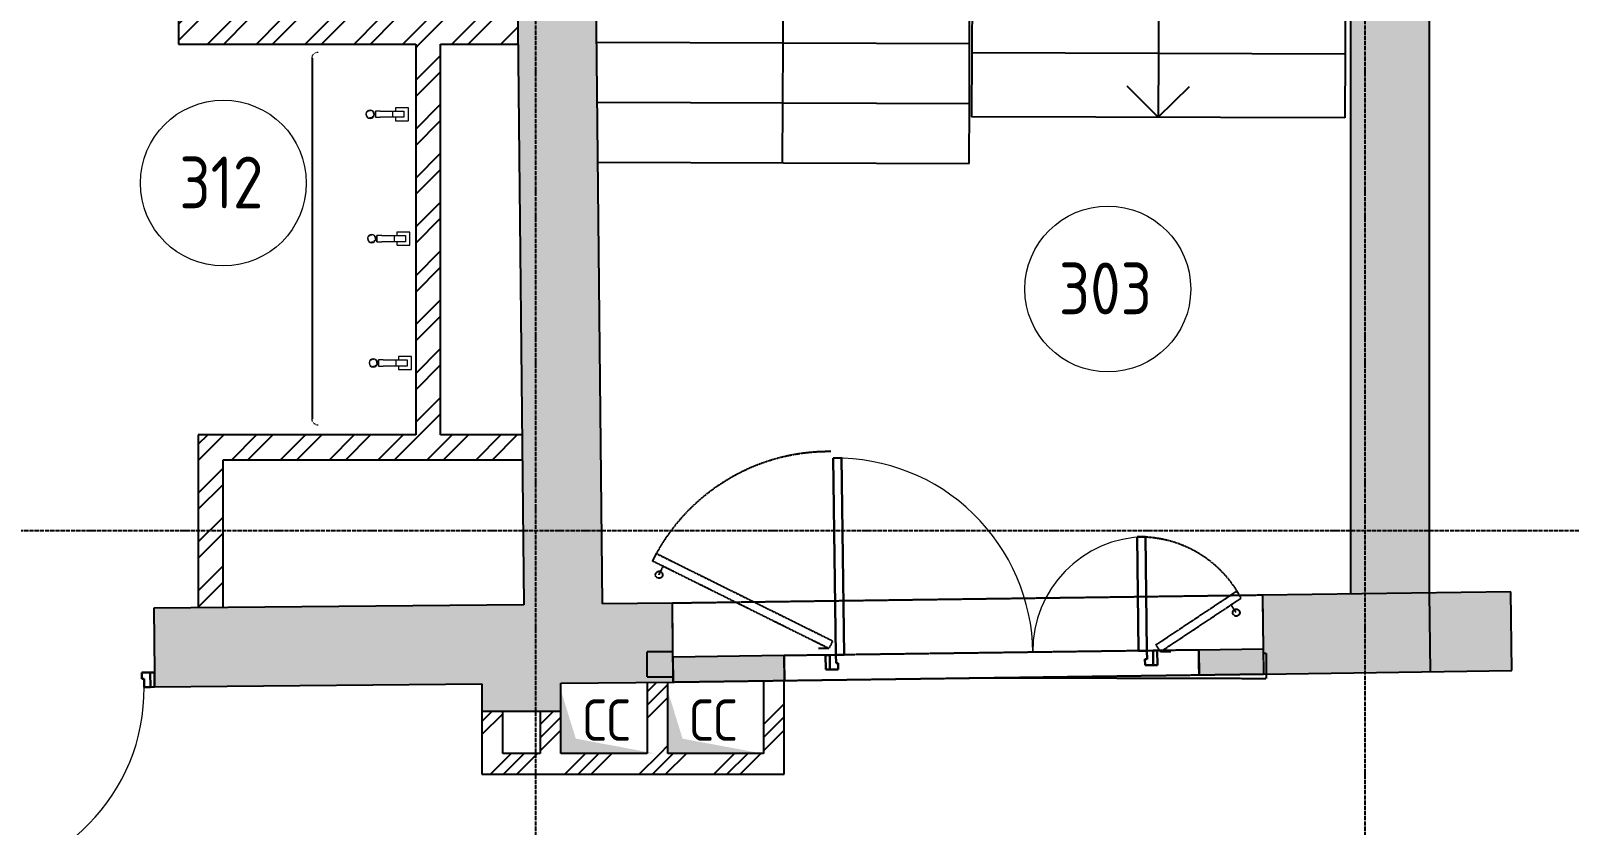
# Model space of a CAD drawing. Header units: millimetres. Extents: x -99936 to 523262, y -63190 to 327013.
# Drawn here: x 255951 to 263372, y 11984 to 15818 of the extents above; entities that cross this region are included whole.
import ezdxf

# ---------------------------------------------------------------- set-up
doc = ezdxf.new("R2010")
doc.units = ezdxf.units.MM
for name, pattern in [('ADSK_Линия сетки', [25, 20, -2.5, 0, -2.5]), ('ADSK_Сверху', [4.5, 3, -1.5]), ('ADSK_Снесено', [4.5, 3, -1.5]), ('ADSK_Штриховая_ш2 п1', [3, 2, -1])]:
    doc.linetypes.add(name, pattern=pattern)
for name, color, linetype, lineweight in [('Аннотация', 7, 'Continuous', 9), ('Двери', 251, 'Continuous', 18), ('Лестницы', 7, 'Continuous', 18), ('Марки помещений', 7, 'Continuous', 20), ('Сантехника', 251, 'Continuous', 18), ('Стрелки вверх', 7, 'Continuous', 18), ('Узлы', 7, 'Continuous', 18)]:
    doc.layers.add(name, color=color, linetype=linetype, lineweight=lineweight)
doc.layers.add('Линии', color=7, linetype='Continuous', lineweight=9, true_color=0x00a600)
doc.layers.add('Стены внутренние', color=5, linetype='Continuous', lineweight=18, true_color=0x0000ff)
doc.styles.add('GOST Common_1', font='GOST Common_0.ttf', dxfattribs={"width": 0.9, "height": 200})
doc.styles.add('GOST Common_2', font='GOST Common_0.ttf', dxfattribs={"width": 0.9, "height": 250})
pattern_1 = [(45, (215977.25, 150), (-179.6051, 179.6051), []), (45, (216040.75, 150), (0, 359.2102), []), (45, (215913.75, 150), (0, 359.2102), [])]
pattern_2 = [(45, (215977.25, 150), (-117.8655, 117.8655), []), (45, (216055.83, 150), (-117.8655, 117.8655), [])]

# ---------------------------------------------------------------- blocks, each defined once
blk = doc.blocks.new('Раковина с 2-3 кранами для санузла - 500x1800 3 taps-2317887-03 План 3-го этажа')
at = {"layer": 'Сантехника'}
for p, q in [((-764.1, 503.1), (-763.2, 503.9)), ((1018.1, 499.1), (1018.9, 498.2)), ((-490, 189.1), (-460, 189.1)), ((-490, 189.1), (-490, 166.1)), ((-460, 189.1), (-490, 189.1)), ((-490, 106.5), (-490, 166.1)), ((-460, 166.1), (-460, 189.1)), ((-460, 166.1), (-460, 106.5)), ((110, 196.6), (140, 196.6)), ((110, 196.6), (110, 173.6)), ((140, 196.6), (110, 196.6)), ((110, 114), (110, 173.6)), ((140, 173.6), (140, 196.6)), ((140, 173.6), (140, 114)), ((710, 204.1), (740, 204.1)), ((710, 204.1), (710, 181.1)), ((740, 204.1), (710, 204.1)), ((710, 121.5), (710, 181.1)), ((740, 181.1), (740, 204.1)), ((740, 181.1), (740, 121.5)), ((-506.8, 91.2), (-506.8, 31.6)), ((-490, 93.1), (-504.9, 93.1)), ((-490, 71.5), (-490, 106.5)), ((-460, 106.5), (-490, 106.5)), ((-460, 106.5), (-460, 71.5)), ((-445.4, 93.1), (-460, 93.1)), ((-443.5, 31.6), (-443.5, 91.2)), ((93.2, 98.7), (93.2, 39.1)), ((110, 100.6), (95.1, 100.6)), ((110, 79), (110, 114)), ((140, 114), (110, 114)), ((110, 59), (110, 79)), ((140, 114), (140, 79)), ((154.6, 100.6), (140, 100.6)), ((140, 79), (140, 59)), ((156.5, 39.1), (156.5, 98.7)), ((693.2, 106.2), (693.2, 46.6)), ((710, 108.1), (695.1, 108.1)), ((710, 86.5), (710, 121.5)), ((740, 121.5), (710, 121.5)), ((710, 66.5), (710, 86.5)), ((740, 121.5), (740, 86.5)), ((754.6, 108.1), (740, 108.1)), ((740, 86.5), (740, 66.5)), ((756.5, 46.6), (756.5, 106.2)), ((-505.3, 30.1), (-445, 30.1)), ((-490, 51.5), (-490, 71.5)), ((-460, 51.5), (-490, 51.5)), ((-460, 71.5), (-460, 51.5)), ((94.7, 37.6), (155, 37.6)), ((140, 59), (110, 59)), ((694.7, 45.1), (755, 45.1)), ((740, 66.5), (710, 66.5))]:
    blk.add_line(p, q, dxfattribs=at)
at = {"layer": 'Сантехника', "flags": 128}
for points in [[(-775, 480), (-775, 481.2), (-774.9, 482.4), (-774.8, 483.6), (-774.6, 484.8), (-774.4, 486), (-774.1, 487.1)], [(-773.5, 489.4), (-773.1, 490.6), (-772.6, 491.7), (-772.1, 492.8), (-771.6, 493.9)], [(-770.4, 495.9), (-769.8, 496.9), (-769.1, 497.9), (-768.3, 498.9), (-767.6, 499.8)], [(-758.1, 507), (-757, 507.5), (-755.9, 508), (-754.7, 508.4)], [(-752.4, 509.1), (-751.3, 509.3), (-750.1, 509.6), (-748.9, 509.7), (-747.7, 509.9), (-746.5, 510), (-745.3, 510), (-745, 510)], [(995, 510), (996.2, 510), (997.4, 509.9), (998.6, 509.8), (999.8, 509.6), (1001, 509.4), (1002.1, 509.1)], [(1004.4, 508.5), (1005.6, 508.1), (1006.7, 507.6), (1007.8, 507.1), (1008.9, 506.6)], [(1010.9, 505.4), (1011.9, 504.8), (1012.9, 504.1), (1013.9, 503.3), (1014.8, 502.6)], [(1022, 493.1), (1022.5, 492), (1023, 490.9), (1023.4, 489.7)], [(1024.1, 487.4), (1024.3, 486.3), (1024.6, 485.1), (1024.7, 483.9), (1024.9, 482.7), (1025, 481.5), (1025, 480.3), (1025, 480)]]:
    blk.add_lwpolyline(points, dxfattribs=at)
at = {"layer": 'Сантехника'}
for centre, radius, start, end in [((-475, 215), 20, 0, 180), ((-475, 215), 18.2, 95.84531, 146.66266), ((-475, 215), 18.2, 85.13096, 94.18327), ((-475, 215), 18.2, 52.75928, 62.71908), ((-475, 215), 16.3, 36.87489, 45), ((-475, 215), 16.3, 36.87489, 45), ((-475, 215), 18.2, 45, 49.4056), ((-475, 215), 18.2, 28.98332, 39.73377), ((125, 222.5), 20, 0, 180), ((125, 222.5), 18.2, 165.15778, 180), ((125, 222.5), 16.3, 175.36727, 180), ((125, 222.5), 16.3, 175.36727, 180), ((125, 222.5), 18.2, 95.84531, 146.66266), ((125, 222.5), 18.2, 85.13096, 94.18327), ((125, 222.5), 18.2, 52.75928, 62.71908), ((125, 222.5), 16.3, 36.87489, 45), ((125, 222.5), 16.3, 36.87489, 45), ((125, 222.5), 18.2, 45, 49.4056), ((125, 222.5), 18.2, 28.98332, 39.73377), ((125, 222.5), 16.3, 0, 18.62064), ((125, 222.5), 16.3, 0, 18.62064), ((125, 222.5), 18.2, 0, 11.34075), ((725, 230), 20, 0, 180), ((725, 230), 20, 180, 360), ((725, 230), 18.2, 165.15778, 180), ((725, 230), 18.2, 180, 191.34075), ((725, 230), 16.3, 175.36727, 180), ((725, 230), 16.3, 175.36727, 180), ((725, 230), 16.3, 180, 198.62064), ((725, 230), 16.3, 180, 198.62064), ((725, 230), 18.2, 95.84531, 146.66266), ((725, 230), 18.2, 85.13096, 93.65375), ((725, 230), 18.2, 52.75928, 62.71908), ((725, 230), 16.3, 36.87489, 45), ((725, 230), 16.3, 36.87489, 45), ((725, 230), 18.2, 45, 49.4056), ((725, 230), 18.2, 28.98332, 39.73377), ((725, 230), 16.3, 0, 18.62064), ((725, 230), 16.3, 0, 18.62064), ((725, 230), 16.3, 355.36727, 360), ((725, 230), 16.3, 355.36727, 360), ((725, 230), 18.2, 345.15778, 360), ((725, 230), 18.2, 0, 11.34075), ((-475, 215), 20, 180, 360), ((-475, 215), 18.2, 165.15778, 180), ((-475, 215), 18.2, 180, 191.34075), ((-475, 215), 16.3, 175.36727, 180), ((-475, 215), 16.3, 175.36727, 180), ((-475, 215), 16.3, 180, 198.62064), ((-475, 215), 16.3, 180, 198.62064), ((-475, 215), 18.2, 208.98332, 219.73377), ((-475, 215), 16.3, 216.87489, 225), ((-475, 215), 16.3, 216.87489, 225), ((-475, 215), 18.2, 225, 229.4056), ((-475, 215), 18.2, 232.75928, 242.71908), ((-475, 215), 18.2, 265.13096, 274.18327), ((-475, 215), 18.2, 275.84531, 326.66266), ((-475, 215), 16.3, 0, 18.62064), ((-475, 215), 16.3, 0, 18.62064), ((-475, 215), 16.3, 355.36727, 360), ((-475, 215), 16.3, 355.36727, 360), ((-475, 215), 18.2, 345.15778, 360), ((-475, 215), 18.2, 0, 11.34075), ((125, 222.5), 20, 180, 360), ((125, 222.5), 18.2, 180, 191.34075), ((125, 222.5), 16.3, 180, 198.62064), ((125, 222.5), 16.3, 180, 198.62064), ((125, 222.5), 18.2, 208.98332, 219.73377), ((125, 222.5), 16.3, 216.87489, 225), ((125, 222.5), 16.3, 216.87489, 225), ((125, 222.5), 18.2, 225, 229.4056), ((125, 222.5), 18.2, 232.75928, 242.71908), ((125, 222.5), 18.2, 265.13096, 274.18327), ((125, 222.5), 18.2, 275.84531, 326.66266), ((125, 222.5), 16.3, 355.36727, 360), ((125, 222.5), 16.3, 355.36727, 360), ((125, 222.5), 18.2, 345.15778, 360), ((725, 230), 18.2, 208.98332, 219.73377), ((725, 230), 16.3, 216.87489, 225), ((725, 230), 16.3, 216.87489, 225), ((725, 230), 18.2, 225, 229.4056), ((725, 230), 18.2, 232.75928, 242.71908), ((725, 230), 18.2, 266.34625, 274.18327), ((725, 230), 18.2, 275.84531, 326.66266), ((-504.9, 91.2), 1.87, 90, 180), ((-504.9, 91.2), 1.87, 120, 150), ((-504.9, 91.2), 1.87, 120, 150), ((-504.9, 91.2), 1.87, 120, 150), ((-445.4, 91.2), 1.87, 0, 90), ((-445.4, 91.2), 1.87, 30, 60), ((-445.4, 91.2), 1.87, 30, 60), ((-445.4, 91.2), 1.87, 30, 60), ((95.1, 98.7), 1.87, 90, 180), ((95.1, 98.7), 1.87, 120, 150), ((95.1, 98.7), 1.87, 120, 150), ((95.1, 98.7), 1.87, 120, 150), ((154.6, 98.7), 1.87, 0, 90), ((154.6, 98.7), 1.87, 30, 60), ((154.6, 98.7), 1.87, 30, 60), ((154.6, 98.7), 1.87, 30, 60), ((695.1, 106.2), 1.87, 90, 180), ((695.1, 106.2), 1.87, 120, 150), ((695.1, 106.2), 1.87, 120, 150), ((695.1, 106.2), 1.87, 120, 150), ((754.6, 106.2), 1.87, 0, 90), ((754.6, 106.2), 1.87, 30, 60), ((754.6, 106.2), 1.87, 30, 60), ((754.6, 106.2), 1.87, 30, 60), ((-505.3, 31.6), 1.49, 180, 270), ((-445, 31.6), 1.49, 270, 360), ((94.7, 39.1), 1.49, 180, 270), ((155, 39.1), 1.49, 270, 360), ((694.7, 46.6), 1.49, 180, 270), ((755, 46.6), 1.49, 270, 360)]:
    blk.add_arc(centre, radius, start, end, dxfattribs=at)
blk = doc.blocks.new('AC_Дверь_Однопольная - Д-19л 1030х2200h-1983133-03 План 3-го этажа')
at = {"layer": 'Двери', "lineweight": 30}
for p, q in [((465, 1120), (425, 1120)), ((425, 1120), (425, 190)), ((465, 190), (465, 1120)), ((-495, 190), (-515, 190)), ((-515, 190), (-515, 120)), ((-465, 190), (-495, 190)), ((-495, 190), (-495, 120)), ((-495, 120), (-495, 190)), ((-465, 150), (-465, 190)), ((-455, 150), (-465, 150)), ((-455, 120), (-455, 150)), ((425, 190), (465, 190)), ((465, 150), (455, 150)), ((455, 150), (455, 120)), ((495, 190), (465, 190)), ((465, 190), (465, 150)), ((495, 120), (495, 190)), ((515, 190), (495, 190)), ((495, 190), (495, 120)), ((515, 120), (515, 190)), ((-515, 120), (-495, 120)), ((-495, 120), (-455, 120)), ((455, 120), (495, 120)), ((495, 120), (515, 120))]:
    blk.add_line(p, q, dxfattribs=at)
at = {"layer": 'Двери'}
blk.add_arc((465, 190), 930, 90, 180, dxfattribs=at)
blk = doc.blocks.new('AC_Дверь_Двупольная - Д-16п 1500х2200h 2-2315479-03 План 3-го этажа')
at = {"layer": 'Двери', "lineweight": 30}
for p, q in [((-750, 1010), (-710, 1010)), ((-750, 60), (-750, 1010)), ((-710, 1010), (-710, 60)), ((750, 610), (710, 610)), ((710, 610), (710, 60)), ((750, 60), (750, 610)), ((-800, 60), (-780, 60)), ((-800, -10), (-800, 60)), ((-780, 60), (-750, 60)), ((-780, -10), (-780, 60)), ((-780, 60), (-780, -10)), ((-710, 60), (-750, 60)), ((-750, 60), (-750, 20)), ((-750, 20), (-740, 20)), ((-740, 20), (-740, -10)), ((710, 60), (750, 60)), ((750, 20), (740, 20)), ((740, 20), (740, -10)), ((780, 60), (750, 60)), ((750, 60), (750, 20)), ((780, -10), (780, 60)), ((800, 60), (780, 60)), ((780, 60), (780, -10)), ((800, -10), (800, 60)), ((-780, -10), (-800, -10)), ((-740, -10), (-780, -10)), ((740, -10), (780, -10)), ((780, -10), (800, -10))]:
    blk.add_line(p, q, dxfattribs=at)
at = {"layer": 'Двери'}
for centre, radius, start, end in [((-750, 60), 950, 360, 90), ((750, 60), 550, 90, 180)]:
    blk.add_arc(centre, radius, start, end, dxfattribs=at)
blk = doc.blocks.new('ADSK_Марка_Помещение_ОдноЗначение - Номер-247393-03 План 3-го этажа')
at = {"layer": 'Марки помещений'}
blk.add_circle((0, 0), 4, dxfattribs=at)

msp = doc.modelspace()

# ---------------------------------------------------------------- hatches: boundary and pattern name
at = {"layer": 'Стены внутренние', "lineweight": 25, "true_color": 0x636466}
for points in [[(258329.221, 13048.535), (258709.203, 13052.178), (258630.94, 20574.059), (258250.919, 20574.059), (258328.234, 13143.351)], [(262317.107, 13099.816), (262697.107, 13104.975), (262697.107, 20545.02), (262518.112, 20545.846), (262518.112, 20574.059), (262317.107, 20574.059), (262317.107, 15170.853)], [(261897.135, 12714.079), (262702.265, 12725.01), (262697.107, 13104.975), (261891.977, 13094.044), (261897.075, 12718.513)], [(258474.217, 12533.632), (258507.328, 12533.632), (258507.328, 12670.225), (258127.328, 12666.582), (258127.328, 12533.632)]]:
    msp.add_hatch(color=251, dxfattribs=at).paths.add_polyline_path(points)
h = msp.add_hatch(dxfattribs=at)
h.set_pattern_fill('FP_2', color=251, style=0, pattern_type=2)
h.set_pattern_definition(pattern_2)
h.paths.add_polyline_path([(257346.802, 15752.962), (257922.599, 15752.962), (257922.599, 15872.962), (256663.919, 15872.962), (256663.919, 15752.962), (257332.603, 15752.962)])
h = msp.add_hatch(dxfattribs=at)
h.set_pattern_fill('FP_2', color=251, style=0, pattern_type=2)
h.set_pattern_definition(pattern_2)
h.paths.add_polyline_path([(258301.082, 15752.962), (258299.833, 15872.962), (257922.599, 15872.962), (257922.599, 15752.962), (258299.833, 15752.962)])
h = msp.add_hatch(dxfattribs=at)
h.set_pattern_fill('FP_2', color=251, style=0, pattern_type=2)
h.set_pattern_definition(pattern_2)
h.paths.add_polyline_path([(257807.603, 13868.1), (257927.603, 13868.1), (257927.603, 15752.962), (257807.603, 15752.962), (257807.603, 13900.206)])
h = msp.add_hatch(dxfattribs=at)
h.set_pattern_fill('FP_2', color=251, style=0, pattern_type=2)
h.set_pattern_definition(pattern_2)
h.paths.add_polyline_path([(256759.221, 13033.483), (256879.221, 13034.634), (256879.221, 13868.1), (256759.221, 13868.1), (256759.221, 13048.535)])
h = msp.add_hatch(dxfattribs=at)
h.set_pattern_fill('FP_2', color=251, style=0, pattern_type=2)
h.set_pattern_definition(pattern_2)
h.paths.add_polyline_path([(258321.942, 13748.1), (258320.693, 13868.1), (256879.221, 13868.1), (256879.221, 13748.1), (258250.919, 13748.1)])
h = msp.add_hatch(color=251, dxfattribs=at)
h.paths.add_polyline_path([(262702.265, 12725.01), (263094.395, 12730.333), (263089.88, 13110.307), (262697.107, 13104.975), (262702.193, 12730.333)])
h.paths.add_polyline_path([(264798.272, 12753.465), (265376.398, 12761.313), (265377.247, 13141.36), (264793.758, 13133.439), (264798.179, 12761.313)])
h = msp.add_hatch(color=251, dxfattribs=at)
h.paths.add_polyline_path([(255229.159, 12638.797), (255517.808, 12641.565), (255514.165, 13021.547), (255229.159, 13018.815), (255229.159, 12683.931)])
h.paths.add_polyline_path([(256547.761, 12651.439), (259050.172, 12675.429), (259045.772, 13055.404), (256544.118, 13031.421), (256547.616, 12666.582)])
h = msp.add_hatch(color=251, dxfattribs=at)
h.paths.add_polyline_path([(259050.172, 12675.431), (259586.515, 12682.712), (259584.886, 12802.701), (259048.782, 12795.423), (259050.172, 12675.516)])
h.paths.add_polyline_path([(261586.331, 12709.86), (261897.135, 12714.079), (261895.506, 12834.068), (261584.702, 12829.849), (261584.823, 12820.889)])
h = msp.add_hatch(dxfattribs=at)
h.set_pattern_fill('FP_1', color=251, style=0, pattern_type=2)
h.set_pattern_definition(pattern_1)
h.paths.add_polyline_path([(259024.217, 12330.564), (259024.217, 12675.18), (258924.217, 12674.222), (258924.217, 12330.564), (259023.971, 12330.564)])
h = msp.add_hatch(dxfattribs=at)
h.set_pattern_fill('FP_1', color=251, style=0, pattern_type=2)
h.set_pattern_definition(pattern_1)
h.paths.add_polyline_path([(259485.737, 12230.564), (259585.737, 12230.564), (259584.886, 12682.69), (259485.737, 12681.344), (259485.737, 12317.973)])
h = msp.add_hatch(dxfattribs=at)
h.set_pattern_fill('FP_1', color=251, style=0, pattern_type=2)
h.set_pattern_definition(pattern_1)
h.paths.add_polyline_path([(258127.328, 12230.564), (258227.328, 12230.564), (258227.328, 12533.632), (258127.328, 12533.632), (258127.328, 12330.564)])
h = msp.add_hatch(dxfattribs=at)
h.set_pattern_fill('FP_1', color=251, style=0, pattern_type=2)
h.set_pattern_definition(pattern_1)
h.paths.add_polyline_path([(258507.328, 12330.564), (258507.328, 12533.632), (258407.328, 12533.632), (258407.328, 12330.564), (258474.217, 12330.564)])
h = msp.add_hatch(dxfattribs=at)
h.set_pattern_fill('FP_1', color=251, style=0, pattern_type=2)
h.set_pattern_definition(pattern_1)
h.paths.add_polyline_path([(258899.003, 12230.564), (259485.737, 12230.564), (259485.737, 12330.564), (258227.328, 12330.564), (258227.328, 12230.564), (258474.217, 12230.564)])
at = {"layer": 'Узлы', "lineweight": 25, "true_color": 0x636466}
for points in [[(258924.217, 12331.446), (258959.217, 12331.446), (258579.927, 12402.157), (258509.217, 12631.269), (258509.217, 12331.446), (258579.927, 12331.446)], [(259474.217, 12331.446), (259094.927, 12402.157), (259024.217, 12631.269), (259024.217, 12331.446), (259098.598, 12331.446)]]:
    msp.add_hatch(color=251, dxfattribs=at).paths.add_polyline_path(points)

# ---------------------------------------------------------------- linework, layer by layer
at = {"linetype": 'ADSK_Линия сетки', "lineweight": 25}
for p, q in [((262387.165, -2825.794), (262387.165, 44684.787)), ((258387.165, -2825.794), (258387.165, 21818.801)), ((204891.03, 13406.788), (273118.973, 13406.788))]:
    msp.add_line(p, q, dxfattribs=at)
at = {"color": 251, "lineweight": 25, "true_color": 0x636466}
msp.add_line((257307.603, 15684.962), (257307.603, 13944.962), dxfattribs=at)
at = {"layer": 'Лестницы', "color": 251, "lineweight": 25, "true_color": 0x636466}
for p, q in [((260479.392, 15755.821), (260480.394, 16045.119)), ((260491.395, 16017.991), (260490.33, 15710.493)), ((262291.384, 16011.758), (262290.319, 15704.26)), ((258681.008, 15762.048), (260479.392, 15755.821)), ((258681.008, 15762.048), (260479.392, 15755.821)), ((260478.39, 15466.522), (260479.392, 15755.821)), ((260490.33, 15710.493), (260489.265, 15402.995)), ((262290.319, 15704.26), (260490.33, 15710.493)), ((262290.319, 15704.26), (260490.33, 15710.493)), ((262290.319, 15704.26), (262289.254, 15396.762)), ((258684.018, 15472.736), (260478.39, 15466.522)), ((258684.018, 15472.736), (260478.39, 15466.522)), ((260477.389, 15177.224), (260478.39, 15466.522)), ((262289.254, 15396.762), (260489.265, 15402.995)), ((258687.028, 15183.424), (260477.389, 15177.224)), ((258687.028, 15183.424), (260477.389, 15177.224)), ((260477.476, 15177.224), (260477.436, 15190.934))]:
    msp.add_line(p, q, dxfattribs=at)
at = {"layer": 'Линии', "color": 251, "linetype": 'ADSK_Штриховая_ш2 п1', "lineweight": 25, "true_color": 0x636466}
for p, q in [((258967.097, 13294.853), (258949.328, 13259.016)), ((259818.209, 12872.822), (258967.097, 13294.853)), ((259800.439, 12836.986), (258949.328, 13259.016)), ((258981.658, 13192.757), (259001.649, 13233.073)), ((261378.215, 12854.955), (261766.904, 13113.445)), ((261400.365, 12821.648), (261789.055, 13080.138)), ((261789.055, 13080.138), (261766.904, 13113.445)), ((261765.345, 13010.328), (261740.426, 13047.798)), ((259818.209, 12872.822), (259800.439, 12836.986)), ((261400.365, 12821.648), (261378.215, 12854.955)), ((259800.439, 12836.986), (259750.441, 12837.465)), ((261450.363, 12821.168), (261400.365, 12821.648))]:
    msp.add_line(p, q, dxfattribs=at)
for centre in [(258981.658, 13192.757), (261765.345, 13010.328)]:
    msp.add_circle(centre, 17, dxfattribs=at)
for centre, radius, start, end in [((259800.439, 12836.986), 950, 89.3876761, 153.6251252), ((261300.402, 12822.624), 552.354, 27.788646, 90)]:
    msp.add_arc(centre, radius, start, end, dxfattribs=at)
at = {"layer": 'Стены внутренние', "color": 251, "lineweight": 25, "true_color": 0x636466}
for p, q in [((258250.919, 20574.059), (258329.221, 13048.535)), ((258709.203, 13052.178), (258630.94, 20574.059)), ((262317.107, 20574.059), (262317.107, 13099.816)), ((262697.107, 13104.975), (262697.107, 20545.02)), ((256663.919, 16100.962), (256663.919, 15752.962)), ((256663.919, 15752.962), (257807.603, 15752.962)), ((257807.603, 15752.962), (257807.603, 13868.1)), ((257927.603, 13868.1), (257927.603, 15752.962)), ((257927.603, 15752.962), (258301.082, 15752.962)), ((256759.221, 13868.1), (256759.221, 13033.483)), ((257807.603, 13868.1), (256759.221, 13868.1)), ((258320.693, 13868.1), (257927.603, 13868.1)), ((256879.221, 13034.634), (256879.221, 13748.1)), ((256879.221, 13748.1), (258321.942, 13748.1)), ((263089.88, 13110.307), (261891.977, 13094.044)), ((261891.977, 13094.044), (261895.506, 12834.068)), ((262702.265, 12725.01), (262697.107, 13104.975)), ((263094.395, 12730.333), (263089.88, 13110.307)), ((258329.221, 13048.535), (256544.118, 13031.421)), ((256544.118, 13031.421), (256547.09, 12721.435)), ((259045.772, 13055.404), (258709.203, 13052.178)), ((259050.172, 12675.429), (259045.772, 13055.404)), ((259584.886, 12802.701), (259048.164, 12795.414)), ((259048.164, 12795.414), (259049.793, 12675.426)), ((259586.515, 12682.712), (259584.886, 12802.701)), ((261895.506, 12834.068), (261584.702, 12829.849)), ((261584.702, 12829.849), (261586.331, 12709.86)), ((261897.135, 12714.079), (263094.395, 12730.333)), ((256547.761, 12651.439), (258127.328, 12666.582)), ((258127.328, 12666.582), (258127.328, 12230.564)), ((258507.328, 12670.225), (259050.172, 12675.429)), ((258507.328, 12330.564), (258507.328, 12670.225)), ((258924.217, 12674.222), (258924.217, 12330.564)), ((259024.217, 12330.564), (259024.217, 12675.18)), ((259049.793, 12675.426), (259586.515, 12682.712)), ((259485.737, 12681.344), (259485.737, 12330.564)), ((259585.737, 12230.564), (259585.737, 12682.701)), ((258507.328, 12533.632), (258127.328, 12533.632)), ((258227.328, 12330.564), (258227.328, 12533.632)), ((258407.328, 12533.632), (258407.328, 12330.564)), ((258407.328, 12330.564), (258227.328, 12330.564)), ((258924.217, 12330.564), (258507.328, 12330.564)), ((259485.737, 12330.564), (259024.217, 12330.564)), ((258127.328, 12230.564), (259585.737, 12230.564))]:
    msp.add_line(p, q, dxfattribs=at)
at = {"layer": 'Стены внутренние', "color": 251, "linetype": 'ADSK_Сверху', "lineweight": 25, "true_color": 0x636466}
for p, q in [((261891.977, 13094.044), (259045.772, 13055.404)), ((261891.977, 13094.044), (261897.135, 12714.079)), ((259050.172, 12675.429), (259045.772, 13055.404)), ((259048.491, 12820.553), (258924.217, 12820.885)), ((258924.217, 12700.885), (258924.217, 12820.885)), ((261909.918, 12812.898), (261895.793, 12812.936)), ((261909.918, 12812.898), (261909.597, 12692.899)), ((258924.217, 12700.885), (259049.881, 12700.548)), ((259050.172, 12675.429), (261897.135, 12714.079)), ((260595.835, 12696.413), (261909.597, 12692.899))]:
    msp.add_line(p, q, dxfattribs=at)
at = {"layer": 'Стены внутренние', "color": 251, "linetype": 'ADSK_Снесено', "lineweight": 25, "true_color": 0x636466}
for p, q in [((259784.867, 12805.415), (259584.886, 12802.701)), ((259584.886, 12802.701), (259586.515, 12682.712)), ((261294.728, 12825.912), (259874.859, 12806.637)), ((261584.702, 12829.849), (261384.72, 12827.134)), ((261586.331, 12709.86), (261584.702, 12829.849)), ((259586.515, 12682.712), (261897.135, 12714.079))]:
    msp.add_line(p, q, dxfattribs=at)
at = {"layer": 'Стрелки вверх', "color": 251, "lineweight": 25, "true_color": 0x636466}
for p, q in [((259579.398, 15758.937), (259580.399, 16048.235)), ((261391.389, 16014.875), (261390.324, 15707.377)), ((259578.396, 15469.639), (259579.398, 15758.937)), ((261390.324, 15707.377), (261389.26, 15399.879)), ((261389.26, 15399.879), (261239.78, 15550.397)), ((261389.26, 15399.879), (261539.778, 15549.358)), ((259577.394, 15180.341), (259578.396, 15469.639))]:
    msp.add_line(p, q, dxfattribs=at)

# ---------------------------------------------------------------- block references
at = {"layer": 'Двери', "color": 251, "lineweight": 25, "true_color": 0x636466}
for name, p, rotation in [('AC_Дверь_Двупольная - Д-16п 1500х2200h 2-2315479-03 План 3-го этажа', (260585.608, 12756.28), 0.7777641755675127), ('AC_Дверь_Однопольная - Д-19л 1030х2200h-1983133-03 План 3-го этажа', (256030.963, 12836.493), 180.5492755352822)]:
    msp.add_blockref(name, p, dxfattribs=dict(at, rotation=rotation))
at = {"layer": 'Марки помещений', "color": 251, "lineweight": 25, "true_color": 0x636466, "xscale": 99.99999999999993, "yscale": 99.99999999999993, "zscale": 99.99999999999993}
for p in [(256879.954, 15082.708), (261146.176, 14571.509)]:
    msp.add_blockref('ADSK_Марка_Помещение_ОдноЗначение - Номер-247393-03 План 3-го этажа', p, dxfattribs=at)
at = {"layer": 'Сантехника', "color": 251, "lineweight": 25, "true_color": 0x636466, "rotation": 90}
msp.add_blockref('Раковина с 2-3 кранами для санузла - 500x1800 3 taps-2317887-03 План 3-го этажа', (257817.603, 14689.962), dxfattribs=at)

# ---------------------------------------------------------------- texts
at = {"layer": 'Аннотация', "color": 251, "lineweight": 25, "true_color": 0x636466, "char_height": 200, "width": 317.46825, "attachment_point": 1, "style": 'GOST Common_1'}
for insert in [(258614.549, 12591.764), (259129.549, 12591.764)]:
    msp.add_mtext('СС', dxfattribs=dict(at, insert=insert))
at = {"layer": 'Марки помещений', "color": 251, "lineweight": 25, "true_color": 0x636466, "char_height": 250, "attachment_point": 1, "style": 'GOST Common_2'}
for s, insert, width in [('312', (256667.547, 15210.433), 526.70869), ('303', (260909.918, 14699.234), 584.43019)]:
    msp.add_mtext(s, dxfattribs=dict(at, insert=insert, width=width))

doc.saveas('drawing.dxf')
